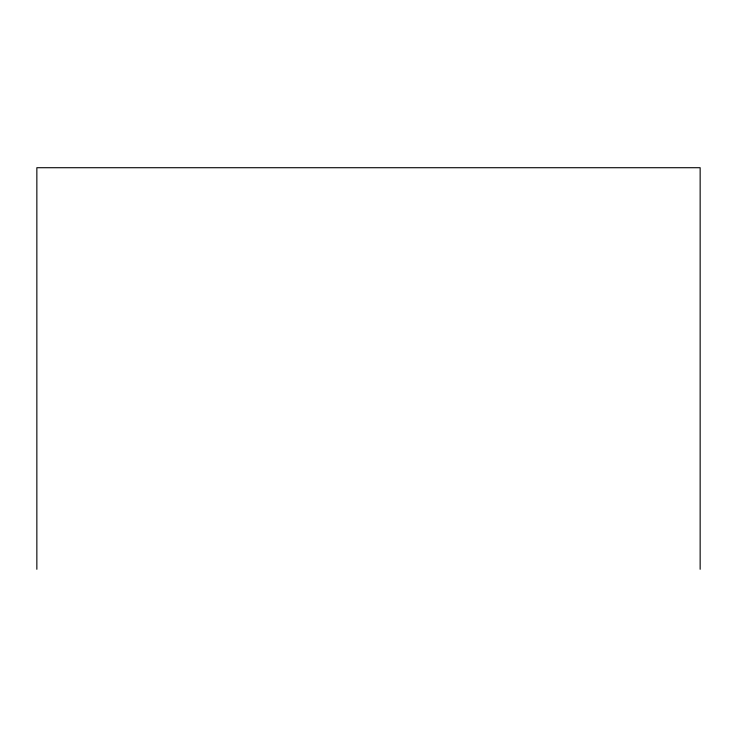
<?xml version="1.0" encoding="UTF-8"?>
<svg xmlns="http://www.w3.org/2000/svg" width="737" height="737" viewBox="0 0 737 737"><rect width="100%" height="100%" fill="white"/><g stroke="black" fill="none" stroke-linecap="round" stroke-linejoin="round"><path stroke-width="1.11" d="M700.15 569.286L700.15 167.714L36.85 167.714L36.85 569.286"/></g></svg>
